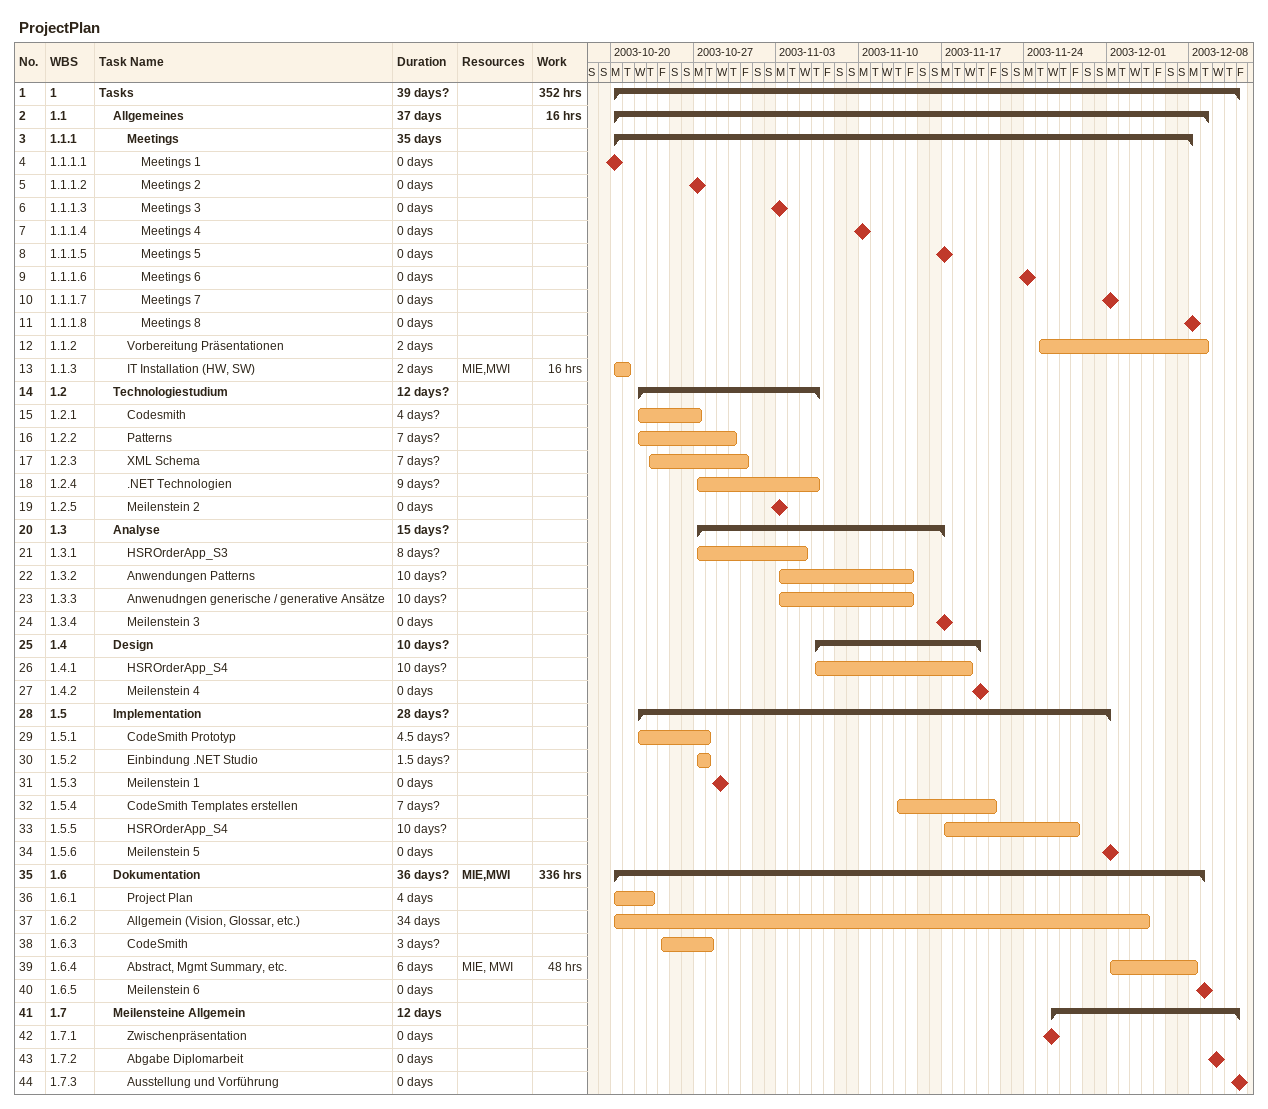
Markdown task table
ProjectPlan

| ID | WBS | Task | Duration | Start | Finish | Resources | Work (h) |
|---|---|---|---|---|---|---|---|
| 1 | 1 | **Tasks** | 39d? | 2003-10-20 | 2003-12-12 |  | 352 |
| 2 | 1.1 | **Allgemeines** | 37d | 2003-10-20 | 2003-12-09 |  | 16 |
| 3 | 1.1.1 | **Meetings** | 35d | 2003-10-20 | 2003-12-08 |  |  |
| 4 | 1.1.1.1 | Meetings 1 | 0d | 2003-10-20 | 2003-10-20 |  |  |
| 5 | 1.1.1.2 | Meetings 2 | 0d | 2003-10-27 | 2003-10-27 |  |  |
| 6 | 1.1.1.3 | Meetings 3 | 0d | 2003-11-03 | 2003-11-03 |  |  |
| 7 | 1.1.1.4 | Meetings 4 | 0d | 2003-11-10 | 2003-11-10 |  |  |
| 8 | 1.1.1.5 | Meetings 5 | 0d | 2003-11-17 | 2003-11-17 |  |  |
| 9 | 1.1.1.6 | Meetings 6 | 0d | 2003-11-24 | 2003-11-24 |  |  |
| 10 | 1.1.1.7 | Meetings 7 | 0d | 2003-12-01 | 2003-12-01 |  |  |
| 11 | 1.1.1.8 | Meetings 8 | 0d | 2003-12-08 | 2003-12-08 |  |  |
| 12 | 1.1.2 | Vorbereitung Präsentationen | 2d | 2003-11-25 | 2003-12-09 |  |  |
| 13 | 1.1.3 | IT Installation (HW, SW) | 2d | 2003-10-20 | 2003-10-21 | MIE,MWI | 16 |
| 14 | 1.2 | **Technologiestudium** | 12d? | 2003-10-22 | 2003-11-06 |  |  |
| 15 | 1.2.1 | Codesmith | 4d? | 2003-10-22 | 2003-10-27 |  |  |
| 16 | 1.2.2 | Patterns | 7d? | 2003-10-22 | 2003-10-30 |  |  |
| 17 | 1.2.3 | XML Schema | 7d? | 2003-10-23 | 2003-10-31 |  |  |
| 18 | 1.2.4 | .NET Technologien | 9d? | 2003-10-27 | 2003-11-06 |  |  |
| 19 | 1.2.5 | Meilenstein 2 | 0d | 2003-11-03 | 2003-11-03 |  |  |
| 20 | 1.3 | **Analyse** | 15d? | 2003-10-27 | 2003-11-17 |  |  |
| 21 | 1.3.1 | HSROrderApp_S3 | 8d? | 2003-10-27 | 2003-11-05 |  |  |
| 22 | 1.3.2 | Anwendungen Patterns | 10d? | 2003-11-03 | 2003-11-14 |  |  |
| 23 | 1.3.3 | Anwenudngen generische / generative Ansätze | 10d? | 2003-11-03 | 2003-11-14 |  |  |
| 24 | 1.3.4 | Meilenstein 3 | 0d | 2003-11-17 | 2003-11-17 |  |  |
| 25 | 1.4 | **Design** | 10d? | 2003-11-06 | 2003-11-20 |  |  |
| 26 | 1.4.1 | HSROrderApp_S4 | 10d? | 2003-11-06 | 2003-11-19 |  |  |
| 27 | 1.4.2 | Meilenstein 4 | 0d | 2003-11-20 | 2003-11-20 |  |  |
| 28 | 1.5 | **Implementation** | 28d? | 2003-10-22 | 2003-12-01 |  |  |
| 29 | 1.5.1 | CodeSmith Prototyp | 4.5d? | 2003-10-22 | 2003-10-28 |  |  |
| 30 | 1.5.2 | Einbindung .NET Studio | 1.5d? | 2003-10-27 | 2003-10-28 |  |  |
| 31 | 1.5.3 | Meilenstein 1 | 0d | 2003-10-29 | 2003-10-29 |  |  |
| 32 | 1.5.4 | CodeSmith Templates erstellen | 7d? | 2003-11-13 | 2003-11-21 |  |  |
| 33 | 1.5.5 | HSROrderApp_S4 | 10d? | 2003-11-17 | 2003-11-28 |  |  |
| 34 | 1.5.6 | Meilenstein 5 | 0d | 2003-12-01 | 2003-12-01 |  |  |
| 35 | 1.6 | **Dokumentation** | 36d? | 2003-10-20 | 2003-12-09 | MIE,MWI | 336 |
| 36 | 1.6.1 | Project Plan | 4d | 2003-10-20 | 2003-10-23 |  |  |
| 37 | 1.6.2 | Allgemein (Vision, Glossar, etc.) | 34d | 2003-10-20 | 2003-12-04 |  |  |
| 38 | 1.6.3 | CodeSmith | 3d? | 2003-10-24 | 2003-10-28 |  |  |
| 39 | 1.6.4 | Abstract, Mgmt Summary, etc. | 6d | 2003-12-01 | 2003-12-08 | MIE, MWI | 48 |
| 40 | 1.6.5 | Meilenstein 6 | 0d | 2003-12-09 | 2003-12-09 |  |  |
| 41 | 1.7 | **Meilensteine Allgemein** | 12d | 2003-11-26 | 2003-12-12 |  |  |
| 42 | 1.7.1 | Zwischenpräsentation | 0d | 2003-11-26 | 2003-11-26 |  |  |
| 43 | 1.7.2 | Abgabe Diplomarbeit | 0d | 2003-12-10 | 2003-12-10 |  |  |
| 44 | 1.7.3 | Ausstellung und Vorführung | 0d | 2003-12-12 | 2003-12-12 |  |  |
